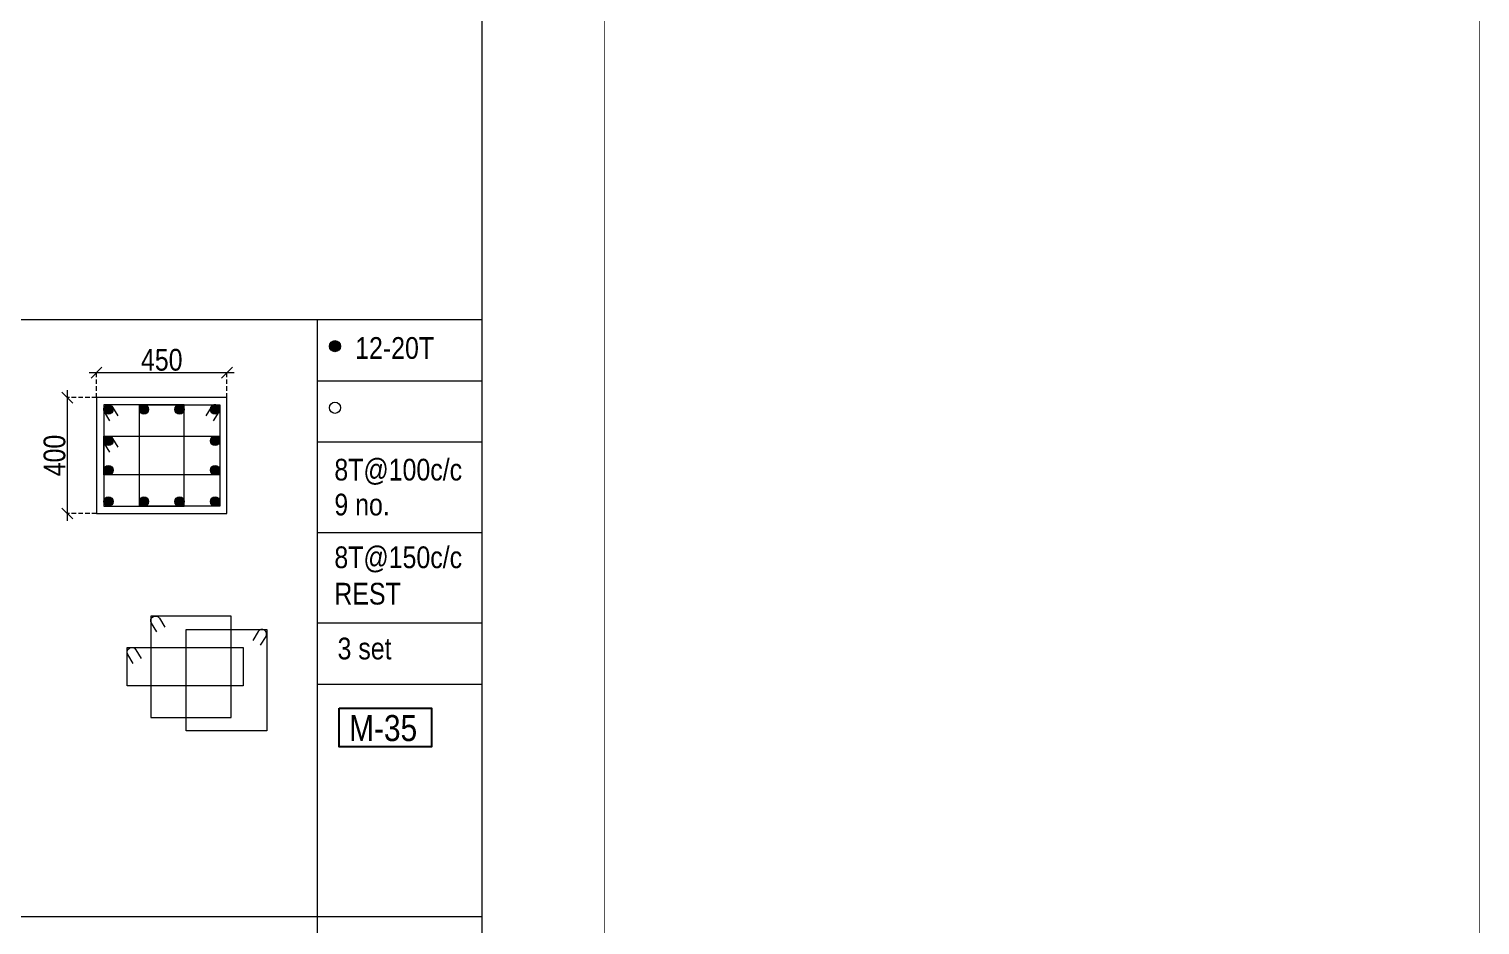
# Model space of a CAD drawing. Header units: millimetres. Extents: x 1112055 to 3390982, y -148532 to 766891.
# Drawn here: x 2333772 to 2353791, y 532719 to 545089 of the extents above; entities that cross this region are included whole.
import ezdxf
from ezdxf.enums import TextEntityAlignment as Align

# ---------------------------------------------------------------- set-up
doc = ezdxf.new("R2010")
doc.units = ezdxf.units.MM
doc.header["$PDMODE"] = 35
doc.header["$PDSIZE"] = -25
doc.linetypes.add('DASHED2', pattern=[0.375, 0.25, -0.125])
doc.linetypes.add('Hidden', pattern=[9.524999999999999, 6.35, -3.175])
for name, color, linetype, lineweight in [('B COL. SIZE DIM', 220, 'Continuous', 25), ('B COLSCH', 204, 'Continuous', 20), ('B COLUMN', 1, 'Hidden', 9), ('B STEEL', 34, 'Continuous', 15), ('B TITLE BLOCK', 250, 'Continuous', 0)]:
    doc.layers.add(name, color=color, linetype=linetype, lineweight=lineweight)
doc.layers.add('B TEXT', color=7, linetype='Continuous')
doc.styles.add('dim inside', font='romans.shx', dxfattribs={"width": 0.8, "height": 125})
doc.styles.add('SWINC', font='swissc.ttf')
doc.dimstyles.new('dim inside', dxfattribs={"dimtxt": 125, "dimasz": 100, "dimexe": 0, "dimexo": 0, "dimgap": 10, "dimtad": 0, "dimdec": 0, "dimzin": 0, "dimdsep": 46, "dimtxsty": 'dim inside', "dimblk": 'SMALL', "dimcen": 0.09, "dimadec": 0, "dimazin": 0, "dimtfac": 1, "dimtdec": 0, "dimtofl": 0, "dimtmove": 0, "dimatfit": 3, "dimfxl": 1, "dimtolj": 1, "dimtzin": 0, "dimarcsym": 2})

# ---------------------------------------------------------------- blocks, each defined once
blk = doc.blocks.new('_Oblique')
at = {"color": 0, "linetype": 'ByBlock', "lineweight": -2}
blk.add_line((-0.5, -0.5), (0.5, 0.5), dxfattribs=at)
blk = doc.blocks.new('*D3510')
at = {"layer": 'B COL. SIZE DIM', "color": 250, "lineweight": 9, "ltscale": 250, "transparency": 16777216}
blk.add_line((2334603.066466158, 540345.1540165553), (2336603.066466158, 540345.1540165553), dxfattribs=at)
at = {"layer": 'B COL. SIZE DIM', "color": 250, "linetype": 'DASHED2', "lineweight": 9, "ltscale": 250, "transparency": 16777216}
for p, q in [((2334703.066466158, 540000.2072136528), (2334703.066466158, 540345.1540165553)), ((2336503.066466158, 540000.2072136528), (2336503.066466158, 540345.1540165553))]:
    blk.add_line(p, q, dxfattribs=at)
at = {"layer": 'Defpoints', "color": 0, "transparency": 16777216}
for p in [(2336503.066466158, 540345.1540165553), (2334703.066466158, 540000.2072136528), (2336503.066466158, 540000.2072136528)]:
    blk.add_point(p, dxfattribs=at)
at = {"layer": 'B COL. SIZE DIM', "color": 250, "lineweight": 9, "transparency": 16777216, "xscale": 150, "yscale": 150, "zscale": 150, "rotation": 180}
blk.add_blockref('_Oblique', (2334703.066466158, 540345.1540165553), dxfattribs=at)
at = {"layer": 'B COL. SIZE DIM', "color": 250, "lineweight": 9, "transparency": 16777216, "xscale": 150, "yscale": 150, "zscale": 150}
blk.add_blockref('_Oblique', (2336503.066466158, 540345.1540165553), dxfattribs=at)
at = {"layer": 'B COL. SIZE DIM', "color": 6, "transparency": 16777216, "insert": (2335603.066466158, 540520.1540165553), "char_height": 300, "attachment_point": 5, "style": 'SWINC'}
blk.add_mtext('\\A1;450', dxfattribs=at)
blk = doc.blocks.new('*D3511')
at = {"layer": 'B COL. SIZE DIM', "color": 250, "lineweight": 9, "ltscale": 250, "transparency": 16777216}
blk.add_line((2334299.17862697, 540100.2072136528), (2334299.17862697, 538300.2072136528), dxfattribs=at)
at = {"layer": 'B COL. SIZE DIM', "color": 250, "linetype": 'DASHED2', "lineweight": 9, "ltscale": 250, "transparency": 16777216}
for p, q in [((2334703.066466158, 540000.2072136528), (2334299.17862697, 540000.2072136528)), ((2334703.066466158, 538400.2072136528), (2334299.17862697, 538400.2072136528))]:
    blk.add_line(p, q, dxfattribs=at)
at = {"layer": 'Defpoints', "color": 0, "transparency": 16777216}
for p in [(2334703.066466158, 540000.2072136528), (2334299.17862697, 538400.2072136528), (2334703.066466158, 538400.2072136528)]:
    blk.add_point(p, dxfattribs=at)
at = {"layer": 'B COL. SIZE DIM', "color": 250, "lineweight": 9, "transparency": 16777216, "xscale": 150, "yscale": 150, "zscale": 150}
for p, rotation in [((2334299.17862697, 540000.2072136528), 90), ((2334299.17862697, 538400.2072136528), 270)]:
    blk.add_blockref('_Oblique', p, dxfattribs=dict(at, rotation=rotation))
at = {"layer": 'B COL. SIZE DIM', "color": 6, "transparency": 16777216, "insert": (2334124.17862697, 539200.2072136528), "char_height": 300, "attachment_point": 5, "rotation": 90, "style": 'SWINC'}
blk.add_mtext('\\A1;400', dxfattribs=at)

msp = doc.modelspace()

# ---------------------------------------------------------------- hatches: boundary and pattern name
at = {"layer": 'B STEEL', "lineweight": 9, "ltscale": 0.5}
h = msp.add_hatch(color=34, dxfattribs=at)
edge = h.paths.add_edge_path()
edge.add_arc((2337993.036143603, 540709.3768080537), 76.82316965889186, 0, 360)
h = msp.add_hatch(color=34, dxfattribs=at)
edge = h.paths.add_edge_path()
edge.add_arc((2334867.085774206, 539836.1879056061), 64.01930804902804, 0, 360)
at = {"layer": 'B STEEL'}
h = msp.add_hatch(color=34, dxfattribs=at)
edge = h.paths.add_edge_path()
edge.add_arc((2335357.739568841, 539836.1879056061), 64.01930804902804, 0, 360)
h = msp.add_hatch(color=34, dxfattribs=at)
edge = h.paths.add_edge_path()
edge.add_arc((2335848.393363477, 539836.1879056061), 64.01930804902804, 0, 360)
at = {"layer": 'B STEEL', "lineweight": 9, "ltscale": 0.5}
h = msp.add_hatch(color=34, dxfattribs=at)
edge = h.paths.add_edge_path()
edge.add_arc((2336339.047158112, 539836.1879056061), 64.01930804902804, 180, 540, ccw=False)
at = {"layer": 'B STEEL'}
h = msp.add_hatch(color=34, dxfattribs=at)
edge = h.paths.add_edge_path()
edge.add_arc((2334867.085774206, 539401.7956288247), 64.01930804902804, 0, 360)
h = msp.add_hatch(color=34, dxfattribs=at)
edge = h.paths.add_edge_path()
edge.add_arc((2336339.047158112, 539401.7956288247), 64.01930804902804, 0, 360)
h = msp.add_hatch(color=34, dxfattribs=at)
edge = h.paths.add_edge_path()
edge.add_arc((2334867.085774205, 538998.6187984808), 64.01930804902804, 0, 360)
h = msp.add_hatch(color=34, dxfattribs=at)
edge = h.paths.add_edge_path()
edge.add_arc((2336339.047158112, 538998.6187984808), 64.01930804902804, 0, 360)
at = {"layer": 'B STEEL', "lineweight": 9, "ltscale": 0.5}
h = msp.add_hatch(color=34, dxfattribs=at)
edge = h.paths.add_edge_path()
edge.add_arc((2334867.085774205, 538564.2265216995), 64.01930804902804, 0, 360, ccw=False)
at = {"layer": 'B STEEL'}
h = msp.add_hatch(color=34, dxfattribs=at)
edge = h.paths.add_edge_path()
edge.add_arc((2335357.739568841, 538564.2265216995), 64.01930804902804, 0, 360)
h = msp.add_hatch(color=34, dxfattribs=at)
edge = h.paths.add_edge_path()
edge.add_arc((2335848.393363476, 538564.2265216995), 64.01930804902804, 0, 360)
at = {"layer": 'B STEEL', "lineweight": 9, "ltscale": 0.5}
h = msp.add_hatch(color=34, dxfattribs=at)
edge = h.paths.add_edge_path()
edge.add_arc((2336339.047158112, 538564.2265216995), 64.01930804902804, -180, 180)

# ---------------------------------------------------------------- linework, layer by layer
at = {"layer": 'B COLSCH', "color": 250, "lineweight": 0}
for p, q in [((2340021.138663211, 567116.2324269516), (2340021.138663212, 507483.0168187018)), ((2210905.928706495, 541077.6788076172), (2340021.138663211, 541077.6788076172)), ((2337746.752151011, 541077.6788076172), (2337746.752151011, 516358.1462719597)), ((2337746.752150998, 540232.6842553412), (2340021.138663212, 540232.6842553412)), ((2337746.752150998, 539387.6897030679), (2340021.138663212, 539387.6897030679)), ((2337746.752150998, 538137.9179827842), (2340021.138663212, 538137.9179827842)), ((2337746.752150998, 536888.1462625006), (2340021.138663212, 536888.1462625006)), ((2337746.752150998, 536043.1517102272), (2340021.138663212, 536043.1517102272)), ((2210905.928706495, 532837.8346290637), (2340021.138663211, 532837.8346290637))]:
    msp.add_line(p, q, dxfattribs=at)
at = {"layer": 'B COLUMN', "color": 1, "linetype": 'ByBlock', "lineweight": 20}
msp.add_lwpolyline([(2334703.066466158, 538400.2072136528), (2336503.066466158, 538400.2072136528), (2336503.066466158, 540000.2072136528), (2334703.066466158, 540000.2072136528)], close=True, dxfattribs=at)
at = {"layer": 'B STEEL', "color": 34, "lineweight": 9, "ltscale": 0.5}
for points in [[(2334887.331479496, 539681.1513806598), (2334812.564959357, 539802.6326891512, -0.999999999999545), (2334921.606589055, 539869.743122055), (2334996.373109194, 539748.26181357)], [(2336318.80145282, 539681.1513806598), (2336393.56797296, 539802.6326891512, 0.999999999999545), (2336284.526343262, 539869.743122055), (2336209.759823122, 539748.26181357)], [(2334887.331479496, 539246.7591038784), (2334812.564959357, 539368.2404123698, -0.999999999999545), (2334921.606589055, 539435.3508452736), (2334996.373109194, 539313.8695367887)], [(2335535.395463027, 536765.4471400697), (2335460.628942887, 536886.9284485611, -0.999999999999545), (2335569.670572585, 536954.0388814649), (2335644.437092725, 536832.55757298)], [(2336966.86543635, 536579.8286177025), (2337041.63195649, 536701.3099261939, 0.999999999999545), (2336932.590326792, 536768.4203590977), (2336857.823806652, 536646.9390506127)], [(2335209.53050972, 536331.0548632883), (2335134.76398958, 536452.5361717797, -0.999999999999545), (2335243.805619278, 536519.6466046835), (2335318.572139418, 536398.1652961986)]]:
    msp.add_lwpolyline(points, format="xyb", dxfattribs=at)
for points in [[(2334803.066466156, 538500.2072136505), (2335912.412671526, 538500.2072136505), (2335912.412671526, 539900.2072136551), (2334803.066466156, 539900.2072136551)], [(2336403.06646616, 538500.2072136505), (2335293.720260791, 538500.2072136505), (2335293.720260791, 539900.2072136551), (2336403.06646616, 539900.2072136551)], [(2334803.066466156, 539465.8149368737), (2336403.06646616, 539465.8149368737), (2336403.06646616, 538934.5994904318), (2334803.066466156, 538934.5994904318)], [(2335451.130449687, 535584.5029730604), (2336560.476655056, 535584.5029730604), (2336560.476655056, 536984.502973065), (2335451.130449687, 536984.502973065)], [(2337051.13044969, 535398.8844506931), (2335941.784244321, 535398.8844506931), (2335941.784244321, 536798.8844506978), (2337051.13044969, 536798.8844506978)], [(2335125.26549638, 536550.1106962836), (2336725.265496383, 536550.1106962836), (2336725.265496383, 536018.8952498417), (2335125.26549638, 536018.8952498417)]]:
    msp.add_lwpolyline(points, close=True, dxfattribs=at)
for centre, radius in [((2337993.036143603, 540709.3768080537), 76.82316965889186), ((2337993.036143603, 539859.0962088226), 76.82316965883365), ((2334867.085774206, 539836.1879056061), 64.01930804902804), ((2335357.739568841, 539836.1879056061), 64.01930804902804), ((2335848.393363477, 539836.1879056061), 64.01930804902804), ((2336339.047158112, 539836.1879056061), 64.01930804902804), ((2334867.085774206, 539401.7956288247), 64.01930804902804), ((2336339.047158112, 539401.7956288247), 64.01930804902804), ((2334867.085774205, 538998.6187984808), 64.01930804902804), ((2336339.047158112, 538998.6187984808), 64.01930804902804), ((2334867.085774205, 538564.2265216995), 64.01930804902804), ((2335357.739568841, 538564.2265216995), 64.01930804902804), ((2335848.393363476, 538564.2265216995), 64.01930804902804), ((2336339.047158112, 538564.2265216995), 64.01930804902804)]:
    msp.add_circle(centre, radius, dxfattribs=at)
at = {"layer": 'B TEXT', "color": 1}
msp.add_lwpolyline([(2338050.414069081, 535714.116462195), (2339325.011103234, 535714.116462195), (2339325.011103234, 535176.1434985126), (2338050.414069081, 535176.1434985126)], close=True, dxfattribs=at)
at = {"layer": 'B TITLE BLOCK', "color": 250, "lineweight": 0}
for points, const_width in [([(2210532.20645024, 567489.9546832086), (2210532.20645024, 489060.2107545885), (2353785.583469103, 489060.2107545885), (2353785.583469103, 567489.9546832086)], 10.0668797537439), ([(2341712.389776581, 489060.2107545885), (2353785.583469103, 489060.2107545885), (2353785.583469103, 567489.9546832086), (2341712.389776581, 567489.9546832086)], 10.06687975374391)]:
    msp.add_lwpolyline(points, close=True, dxfattribs=dict(at, const_width=const_width))

# ---------------------------------------------------------------- texts
at = {"layer": 'B TEXT', "style": 'SWINC'}
for s, p in [('12-20T', (2338271.544546679, 540534.8095937587)), ('8T@100c/c', (2337984.614555197, 538854.9771331005)), ('9 no.', (2337984.614555197, 538373.1974470919)), ('8T@150c/c', (2337984.614555197, 537645.08661197)), ('REST', (2337984.614555197, 537142.6940603206)), ('3 set', (2338028.42703483, 536385.6595763728))]:
    msp.add_text(s, height=300, dxfattribs=at).set_placement(p)
at = {"layer": 'B TEXT', "color": 1, "style": 'SWINC'}
msp.add_text('M-35', height=360, dxfattribs=at).set_placement((2338187.774201486, 535149.5985344743), align=Align.BOTTOM_LEFT)

# ---------------------------------------------------------------- dimensions: what is measured, and where the dimension line sits
at = {"layer": 'B COL. SIZE DIM', "color": 250, "ltscale": 250}
dim = msp.add_linear_dim(base=(2336503.066466158, 540345.1540165553), p1=(2334703.066466158, 540000.2072136528), p2=(2336503.066466158, 540000.2072136528), dimstyle='dim inside', override={"dimtxt": 300, "dimasz": 150, "dimgap": 25, "dimtad": 3, "dimlfac": 0.25, "dimtxsty": 'SWINC', "dimblk1": 'Oblique', "dimblk2": 'Oblique', "dimsah": 1, "dimdle": 100, "dimclrd": 250, "dimclre": 250, "dimclrt": 6, "dimfxl": 1000, "dimlwd": 9, "dimlwe": 9}, dxfattribs=at)
dim.commit()
dim.dimension.update_dxf_attribs({"geometry": '*D3510', "text_midpoint": (2335603.066466158, 540520.1540165553)})
dim = msp.add_linear_dim(base=(2334299.17862697, 538400.2072136528), p1=(2334703.066466158, 540000.2072136528), p2=(2334703.066466158, 538400.2072136528), angle=90, dimstyle='dim inside', override={"dimtxt": 300, "dimasz": 150, "dimgap": 25, "dimtad": 3, "dimlfac": 0.25, "dimtxsty": 'SWINC', "dimblk1": 'Oblique', "dimblk2": 'Oblique', "dimsah": 1, "dimdle": 100, "dimclrd": 250, "dimclre": 250, "dimclrt": 6, "dimfxl": 1000, "dimlwd": 9, "dimlwe": 9}, dxfattribs=at)
dim.commit()
dim.dimension.update_dxf_attribs({"geometry": '*D3511', "text_midpoint": (2334124.17862697, 539200.2072136528)})

doc.saveas('drawing.dxf')
